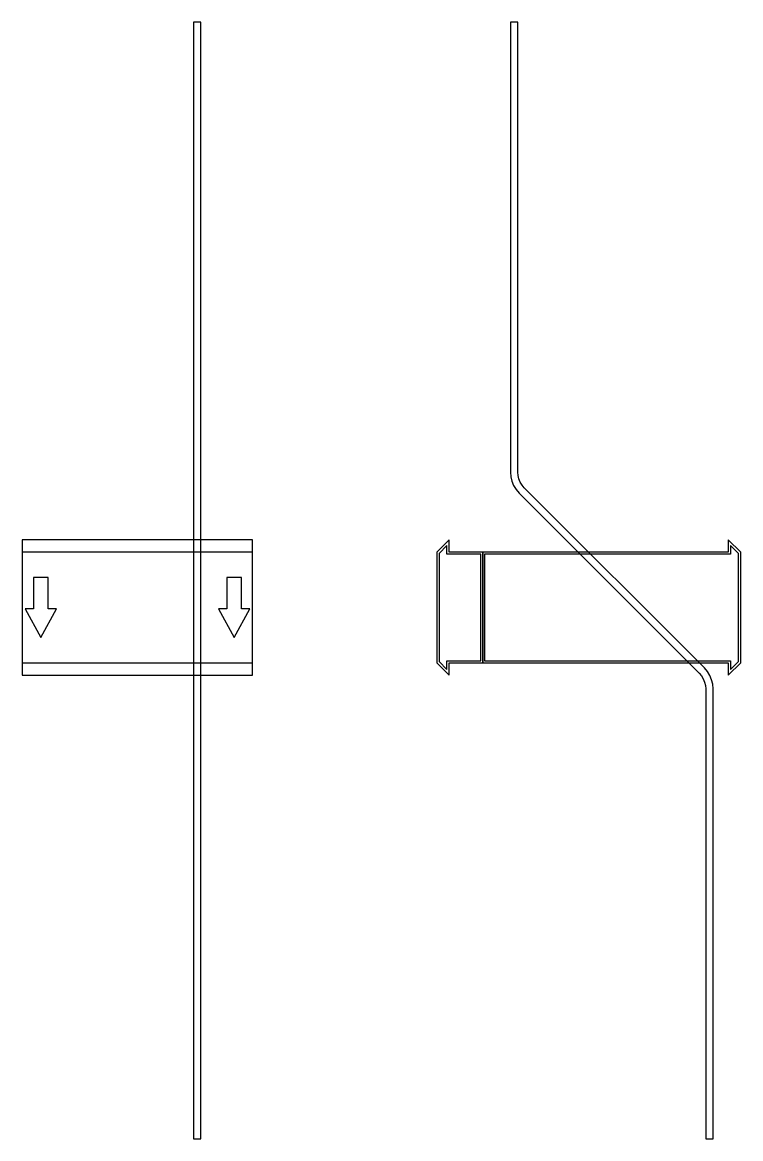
# Model space of a CAD drawing. Extents: x 0 to 780, y -577 to 635.
import ezdxf

# ---------------------------------------------------------------- set-up
doc = ezdxf.new("R2010")
doc.units = 0
doc.layers.add('Halfen', color=7, linetype='CONTINUOUS')

msp = doc.modelspace()

# ---------------------------------------------------------------- linework, layer by layer
at = {"layer": 'Halfen', "color": 7}
for points in [[(194, -576.569), (194, 635.197), (186, 635.197), (186, -576.569)], [(750, -576.569), (750, -88.284), (749.606, -83.278), (748.434, -78.396), (746.512, -73.757), (743.889, -69.475), (740.627, -65.657), (545.029, 129.941), (542.584, 132.805), (540.616, 136.016), (539.175, 139.495), (538.295, 143.157), (538, 146.912), (538, 635.197), (530, 635.197), (530, 146.912), (530.394, 141.906), (531.566, 137.023), (533.488, 132.384), (536.111, 128.103), (539.373, 124.284), (734.971, -71.314), (737.416, -74.177), (739.384, -77.388), (740.825, -80.868), (741.705, -84.53), (742, -88.284), (742, -576.569)], [(0, -73.5), (250, -73.5), (250, 73.5), (0, 73.5)], [(500, -60), (500, 60), (463.5, 60), (463.5, 73.5), (450, 60), (450, -60), (463.5, -73.5), (463.5, -60)], [(780, -60), (780, 60), (766.5, 73.5), (766.5, 60), (500, 60), (500, -60), (766.5, -60), (766.5, -73.5)], [(498, -58), (498, 58), (461, 58), (461, 67.25), (452.5, 58.75), (452.5, -58.75), (461, -67.25), (461, -58)], [(777.5, -58.75), (777.5, 58.75), (769, 67.25), (769, 58), (502, 58), (502, -58), (769, -58), (769, -67.25)], [(0, -60), (250, -60), (250, 60), (0, 60)], [(20, -32.5), (37, -1.5), (28, -1.5), (28, 32.5), (12, 32.5), (12, -1.5), (3, -1.5)], [(230, -32.5), (247, -1.5), (238, -1.5), (238, 32.5), (222, 32.5), (222, -1.5), (213, -1.5)]]:
    msp.add_lwpolyline(points, close=True, dxfattribs=at)

doc.saveas('drawing.dxf')
